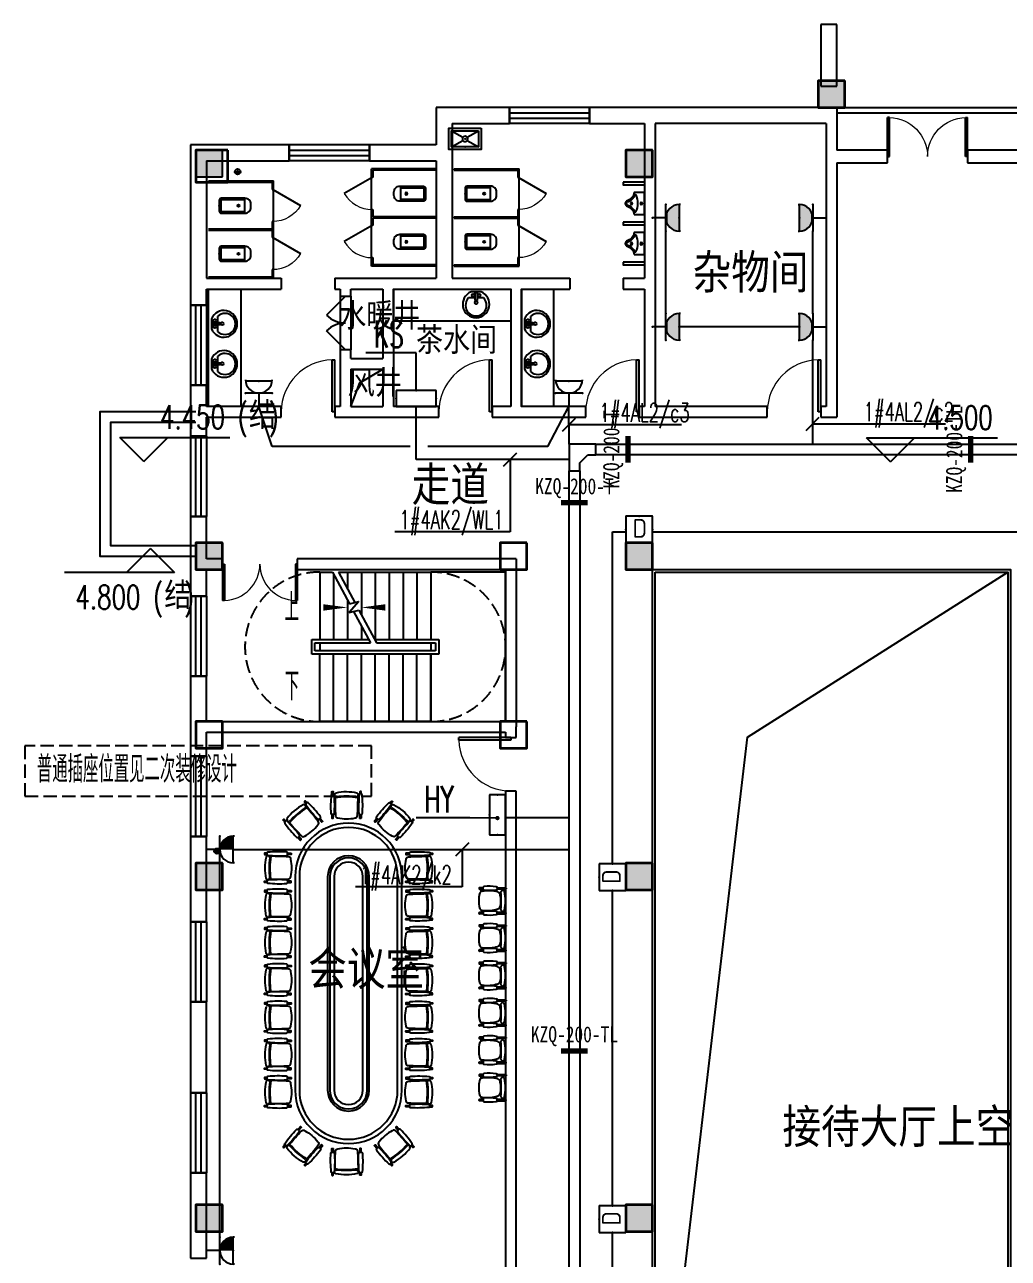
# Model space of a CAD drawing. Extents: x 0 to 302064749, y -59725395 to 1524223.
# Drawn here: x 2142904 to 2161321, y 1329180 to 1352280 of the extents above; entities that cross this region are included whole.
import ezdxf
from ezdxf.enums import TextEntityAlignment as Align

# ---------------------------------------------------------------- set-up
doc = ezdxf.new("R2010")
doc.units = 0
doc.header["$LTSCALE"] = 1000
doc.linetypes.add('DASH', pattern=[0.35, 0.25, -0.1])
for name, color, linetype in [('0-底图', 7, 'Continuous'), ('A-ANNO-IDEN', 3, 'Continuous'), ('A-ANNO-IDEN-LEVL', 3, 'Continuous'), ('A-ANNO-TXT', 7, 'Continuous'), ('A-DOOR-FM', 181, 'Continuous'), ('AXIS', 3, 'Continuous'), ('CABLETRAY', 4, 'Continuous'), ('COLU', 7, 'Continuous'), ('COLU_HATCH', 251, 'Continuous'), ('DIM-照明', 3, 'Continuous'), ('DIM-箱柜', 7, 'Continuous'), ('DIM_ELEV', 3, 'Continuous'), ('DOOR_FIRE', 4, 'Continuous'), ('DOTLN', 2, 'DASH'), ('EQUIP-插座', 3, 'Continuous'), ('EQUIP-消防', 3, 'Continuous'), ('EQUIP-照明', 3, 'Continuous'), ('EQUIP-箱柜', 3, 'Continuous'), ('PUB_TEXT', 7, 'Continuous'), ('STAIR', 2, 'Continuous'), ('TEL_TEXT', 7, 'Continuous'), ('TEXT', 7, 'Continuous'), ('WALL', 2, 'Continuous'), ('WINDOW', 4, 'Continuous'), ('WIRE-照明', 6, 'Continuous'), ('厨卫', 252, 'Continuous'), ('家具', 8, 'Continuous'), ('建筑-楼梯', 2, 'Continuous'), ('抗震支吊架', 2, 'Continuous'), ('排水', 153, 'Continuous'), ('构造做法', 140, 'Continuous'), ('看线', 30, 'Continuous')]:
    doc.layers.add(name, color=color, linetype=linetype)
doc.layers.add('砼柱', color=2, linetype='Continuous', lineweight=35)
doc.styles.add('_TCH_DIM', font='SIMPLEX', dxfattribs={"width": 0.8, "height": 5, "bigfont": 'HZTXT'})
doc.styles.add('_TEL_DIM', font='simplex.shx', dxfattribs={"width": 0.8, "height": 3.5, "bigfont": 'gbcbig.shx'})
doc.styles.add('A_DIM', font='simplex.shx', dxfattribs={"width": 0.7, "bigfont": 'gbcbig.shx'})
doc.styles.add('kzcad', font='', dxfattribs={"width": 0.8})
doc.styles.get("Standard").update_dxf_attribs({"font": 'geniso.shx', "bigfont": 'hztxt.shx'})
doc.styles.get('kzcad').set_extended_font_data('SimSun')

# ---------------------------------------------------------------- blocks, each defined once
blk = doc.blocks.new('$equip$00002755')
for p, q in [((0.5, 0.5), (-0.5, 0.5)), ((-0.5, 0.5), (-0.5, -0.5)), ((0.5, -0.5), (0.5, 0.5)), ((-0.5, -0.5), (0.5, -0.5))]:
    blk.add_line(p, q)
at = {"const_width": 0.04}
blk.add_lwpolyline([(-0.5, 0.5), (0.5, 0.5), (0.5, -0.5), (-0.5, -0.5), (-0.5, 0.5), (0.5, 0.5)], dxfattribs=at)
for p in [(0, 0.5), (-0.5, 0), (0.5, 0), (-0.027, -0.5)]:
    blk.add_point(p)
at = {"color": 7}
blk.add_attdef('$TEXT$', text='', height=0.4, dxfattribs=at).set_placement((0.026, -0.008), align=Align.MIDDLE_CENTER)
at = {"color": 7, "flags": 1}
for tag, height, p in [('A', 0.00002, (0, 0)), ('B', 0.4, (0.755, -0.254))]:
    blk.add_attdef(tag, text='', height=height, dxfattribs=at).set_placement(p, align=Align.MIDDLE_CENTER)
blk = doc.blocks.new('$equip$00001237')
for p, q in [((-0.5, 1.05), (-0.5, 1)), ((-0.5, 1), (0.5, 1)), ((0.5, 1.05), (0.5, 1)), ((0.5, 0.5), (-0.5, 0.5)), ((0, 0.5), (0, 0))]:
    blk.add_line(p, q)
blk.add_arc((0, 1), 0.5, 180, 0)
for p in [(0, 1), (-0.5, 0.5), (0.5, 0.5), (0, 0)]:
    blk.add_point(p)
for points in [[(0.433, 0.75), (-0.433, 0.75), (0.5, 1), (-0.5, 1)], [(0.25, 0.567), (-0.25, 0.567), (0.433, 0.75), (-0.433, 0.75)], [(0, 0.5), (0, 0.5), (0.25, 0.567), (-0.25, 0.567)]]:
    blk.add_solid(points)
at = {"flags": 9}
blk.add_attdef('A', (0, 0), '', height=0.00002, dxfattribs=at)
blk = doc.blocks.new('$equip$00001238')
for p, q in [((0.497, 0.95), (-0.497, 0.95)), ((0.5, 0.5), (-0.5, 0.5)), ((0, 0.5), (0, 0))]:
    blk.add_line(p, q)
blk.add_arc((0, 1), 0.5, 180, 0)
for p in [(0, 0.95), (-0.5, 0.5), (0.5, 0.5), (0, 0)]:
    blk.add_point(p)
at = {"flags": 9}
blk.add_attdef('A', (0, 0), '', height=0.00002, dxfattribs=at)
blk = doc.blocks.new('$equip$00001239')
for p, q in [((-0.5, 1.05), (-0.5, 1)), ((0.5, 1), (-0.5, 1)), ((0.5, 1.05), (0.5, 1)), ((0.5, 0.5), (-0.5, 0.5)), ((0, 0.5), (0, 0))]:
    blk.add_line(p, q)
blk.add_arc((0, 1), 0.5, 180, 0)
for points in [[(0, 0.75), (-0.433, 0.75), (0, 1), (-0.5, 1)], [(0, 0.567), (-0.25, 0.567), (0, 0.75), (-0.433, 0.75)], [(0, 0.5), (0, 0.5), (0, 0.567), (-0.25, 0.567)]]:
    blk.add_solid(points)
at = {"layer": 'EQUIP-照明'}
for p in [(0, 1), (-0.5, 0.5), (0.5, 0.5), (0, 0)]:
    blk.add_point(p, dxfattribs=at)
at = {"layer": 'EQUIP-照明', "flags": 9}
blk.add_attdef('A', (0, 0), '', height=0.00002, dxfattribs=at)
blk = doc.blocks.new('$equip$00002928')
for p, q in [((-0.75, 0.6), (-0.75, 0)), ((0.75, 0.6), (-0.75, 0.6)), ((0.75, 0), (0.75, 0.6)), ((-0.75, 0), (0.75, 0))]:
    blk.add_line(p, q)
at = {"const_width": 0.04}
blk.add_lwpolyline([(-0.75, 0.6), (-0.75, 0), (0.75, 0), (0.75, 0.6), (-0.75, 0.6), (-0.75, 0)], dxfattribs=at)
for p in [(0, 0.6), (-0.75, 0.3), (0.75, 0.3), (0, 0)]:
    blk.add_point(p)
at = {"color": 7, "style": '_TEL_DIM', "flags": 1}
for tag in ['A', 'REMARK']:
    blk.add_attdef(tag, text='', height=0.00002, dxfattribs=at).set_placement((0, 0), align=Align.MIDDLE_CENTER)
blk = doc.blocks.new('$lvtry$00000202')
at = {"color": 0}
for p, q in [((-110, -40, 0), (-110, -470, 0)), ((100, -30, 0), (-100, -30, 0)), ((110, -470, 0), (110, -40, 0)), ((140, -470, 0), (-140, -470, 0))]:
    blk.add_line(p, q, dxfattribs=at)
at = {"color": 0, "elevation": 0}
blk.add_lwpolyline([(140, -40, 0.414214), (100, 0), (-100, 0, 0.414214), (-140, -40), (-140, -480, 0.414214), (-30, -590), (30, -590, 0.414214), (140, -480)], format="xyb", close=True, dxfattribs=at)
at = {"color": 0}
blk.add_circle((0, -359, 0), 20, dxfattribs=at)
for centre, start, end in [((-100, -40, 0), 90, 180), ((100, -40, 0), 0, 90)]:
    blk.add_arc(centre, 10, start, end, dxfattribs=at)
for p in [(0, 0, 0), (0, -359, 0)]:
    blk.add_point(p, dxfattribs=at)
blk = doc.blocks.new('$TCHSYS$APDOOR2D')
blk.add_line((0.5, 0), (0, 0.866))
at = {"lineweight": 13}
blk.add_arc((0.5, 0), 1, 120, 180, dxfattribs=at)
blk = doc.blocks.new('$lvtry$00000222')
at = {"layer": '厨卫', "elevation": 0}
blk.add_lwpolyline([(-205, -191), (-205, 0), (205, 0), (205, -191, 0.268068), (51, -323, -0.317765), (0, -360, -0.317765), (-51, -323, 0.268068)], format="xyb", close=True, dxfattribs=at)
at = {"layer": '厨卫'}
for centre in [(0, -60, 0), (0, -242, 0)]:
    blk.add_circle(centre, 20, dxfattribs=at)
for centre, radius, start, end in [((-152, -175, 0), 10, 114.1084, 248.1394), ((5, -526, 0), 395, 66.6675, 114.1084), ((-243, -401, 0), 233, 19.2639, 68.1394), ((243, -401, 0), 233, 110.4941, 160.7361), ((158, -173, 0), 10, 290.4941, 66.6675), ((0, -316, 0), 24, 199.2639, 269.4998), ((0, -316, 0), 24, 270.5002, 340.7361)]:
    blk.add_arc(centre, radius, start, end, dxfattribs=at)
for p in [(0, -60, 0), (0, -242, 0)]:
    blk.add_point(p, dxfattribs=at)
blk = doc.blocks.new('$lvtry$00000191')
at = {"color": 0}
for p, q in [((-250, -100, 0), (-39, -219, 0)), ((39, -219, 0), (250, -100, 0)), ((-250, -400, 0), (-39, -281, 0)), ((39, -281, 0), (250, -400, 0))]:
    blk.add_line(p, q, dxfattribs=at)
at = {"color": 0, "elevation": 0}
for points in [[(300, -450), (300, -50), (-300, -50), (-300, -450)], [(250, -400), (250, -100), (-250, -100), (-250, -400)]]:
    blk.add_lwpolyline(points, close=True, dxfattribs=at)
at = {"color": 0}
blk.add_circle((0, -250, 0), 50, dxfattribs=at)
for p in [(0, -100, 0), (0, -250, 0)]:
    blk.add_point(p, dxfattribs=at)
blk = doc.blocks.new('办公椅6')
at = {"layer": '家具'}
for p, q in [((83, 245), (83, 273)), ((465, 265), (464, 249)), ((81, -250), (81, -279)), ((466, -275), (466, -258))]:
    blk.add_line(p, q, dxfattribs=at)
at = {"layer": '家具', "color": 8}
for points in [[(82, 273), (17, 274, 0.414214), (12, 269), (12, 255, 0.414214), (16, 250), (83, 250)], [(467, 271), (509, 271, -0.414214), (514, 266), (514, 252, -0.414214), (509, 248), (465, 248)], [(79, -274), (14, -274, -0.414214), (9, -269), (9, -255, -0.414214), (14, -250), (81, -251)], [(469, -276), (506, -276, 0.414214), (511, -272), (511, -258, 0.414214), (507, -253), (468, -253)]]:
    blk.add_lwpolyline(points, format="xyb", dxfattribs=at)
at = {"layer": '家具'}
for centre, radius, start, end in [((102, 273), 19, 87.8438, 179.7), ((102, 244), 19, 179.7, 271.4658), ((230, -1577), 1873, 83.3734, 93.9026), ((446, 265), 19, 359.7, 87.8438), ((445, 249), 19, 271.4658, 359.7), ((741, -4), 741, 167.0681, 192.3319), ((64, 162), 45, 89.7, 179.7), ((444, -11012), 11225, 90.2565, 91.9408), ((250, 2204), 1984, 265.7407, 275.6942), ((-845, 4), 1257, 349.8473, 9.5527), ((-1609, 10), 2033, 354.2379, 5.1674), ((435, 195), 19, 137.2336, 185.1674), ((450, 191), 33.5, 15.354, 150.4909), ((-389, 4), 894, 346.6997, 12.7003), ((62, -162), 45, 179.7, 269.7), ((559, 11006), 11225, 267.4592, 269.1435), ((229, -2265), 2038, 83.7863, 93.6061), ((433, -196), 19, 174.2379, 223.2208), ((448, -192), 33.7, 210.1055, 343.0268), ((100, -250), 19, 87.9342, 179.7), ((100, -279), 19, 179.7, 271.5562), ((249, 1621), 1925, 265.5539, 275.9414), ((447, -258), 19, 359.7, 87.9342), ((447, -274), 19, 271.5562, 359.7)]:
    blk.add_arc(centre, radius, start, end, dxfattribs=at)
blk = doc.blocks.new('会议桌')
at = {"layer": '家具'}
for p, q in [((2045, 972), (-1955, 972)), ((2045, 322), (-1955, 322)), ((-1955, -378), (2045, -378)), ((-1955, -1028), (2045, -1028))]:
    blk.add_line(p, q, dxfattribs=at)
at = {"layer": '家具', "color": 8}
for p, q in [((2045, 892), (-1955, 892)), ((2045, 362), (-1955, 362)), ((2045, 242), (-1955, 242)), ((-1955, -298), (2045, -298)), ((-1955, -418), (2045, -418)), ((-1955, -948), (2045, -948))]:
    blk.add_line(p, q, dxfattribs=at)
at = {"layer": '家具'}
for centre, radius, start, end in [((-1955, -28), 1000, 90, 270), ((2045, -28), 1000, 270, 90), ((-1955, -28), 350, 90, 270), ((2045, -28), 350, 270, 90)]:
    blk.add_arc(centre, radius, start, end, dxfattribs=at)
at = {"layer": '家具', "color": 8}
for centre, radius, start, end in [((-1955, -28), 920, 90, 270), ((2045, -28), 920, 270, 90), ((-1955, -28), 390, 90, 270), ((-1955, -28), 270, 90, 270), ((2045, -28), 390, 270, 90), ((2045, -28), 270, 270, 90)]:
    blk.add_arc(centre, radius, start, end, dxfattribs=at)
at = {"layer": '家具'}
for p, rotation in [((-1993, 1033), 90), ((-1293, 1033), 90), ((-593, 1033), 90), ((107, 1033), 90), ((807, 1033), 90), ((1507, 1033), 90), ((2207, 1033), 90), ((2894, 656), 40.89750937394187), ((-2805, -713), 220.8975093739419)]:
    blk.add_blockref('办公椅6', p, dxfattribs=dict(at, rotation=rotation))
at = {"layer": '家具', "xscale": -1}
for p, rotation in [((-2805, 656), 319.1024906260187), ((2894, -713), 139.1024906260582), ((-1993, -1090), 90), ((-1293, -1090), 90), ((-593, -1090), 90), ((107, -1090), 90), ((807, -1090), 90), ((1507, -1090), 90), ((2207, -1090), 90)]:
    blk.add_blockref('办公椅6', p, dxfattribs=dict(at, rotation=rotation))
blk.add_blockref('办公椅6', (-3036, 10), dxfattribs=at)
at = {"layer": '家具'}
blk.add_blockref('办公椅6', (3125, 10), dxfattribs=at)
blk = doc.blocks.new('办公椅2')
at = {"layer": '家具', "color": 8}
for p, q in [((10, 239), (10, 225)), ((81, 244), (15, 244)), ((352, 244), (508, 244)), ((513, 239), (513, 225)), ((15, 220), (82, 220)), ((49, 175), (49, 220)), ((49, 220), (65, 220)), ((65, 220), (65, 177)), ((508, 220), (350, 220)), ((10, -239), (10, -225)), ((15, -220), (82, -220)), ((49, -175), (49, -220)), ((49, -220), (65, -220)), ((65, -220), (65, -177)), ((508, -220), (350, -220)), ((513, -239), (513, -225)), ((81, -244), (15, -244)), ((352, -244), (508, -244))]:
    blk.add_line(p, q, dxfattribs=at)
at = {"layer": '家具'}
for p, q in [((82, 220), (82, 248)), ((349, 242), (349, 226)), ((82, -215), (82, -244)), ((349, -237), (349, -221))]:
    blk.add_line(p, q, dxfattribs=at)
at = {"layer": '家具', "color": 8}
for centre, start, end in [((15, 239), 90, 180), ((508, 239), 0, 90), ((15, 225), 180, 270), ((508, 225), 270, 0), ((15, -225), 90, 180), ((508, -225), 0, 90), ((15, -239), 180, 270), ((508, -239), 270, 0)]:
    blk.add_arc(centre, 4.75, start, end, dxfattribs=at)
at = {"layer": '家具'}
for centre, radius, start, end in [((101, 248), 19, 88.1438, 180), ((193, -568), 840, 80.5473, 96.2767), ((330, 242), 19, 0, 88.1438), ((495, 0), 495, 164.5288, 195.4712), ((63, 132), 45, 90, 180), ((185, -515), 702, 75.5446, 100.0038), ((101, 220), 19, 180, 271.7658), ((193, 1087), 890, 264.0894, 278.9516), ((330, 226), 19, 271.7658, 0), ((325, 93), 80.3, 4.194, 64.106), ((-20, -5), 438, 346.2625, 13.7375), ((434, 164), 19, 136.4792, 185.4621), ((-1029, -1), 1453, 353.532, 6.4617), ((449, 160), 33.7, 16.6732, 149.5945), ((-146, -1), 650, 344.7441, 15.2559), ((63, -132), 45, 180, 270), ((160, 498), 682, 261.8325, 287.0693), ((101, -215), 19, 88.2342, 180), ((193, -1082), 890, 81.0484, 95.9106), ((330, -221), 19, 0, 88.2342), ((322, -71), 91.4, 294.6215, 335.3785), ((434, -167), 19, 174.5326, 222.4664), ((449, -163), 33.5, 209.2091, 344.346), ((101, -244), 19, 180, 271.8562), ((193, 573), 840, 263.7233, 279.4527), ((330, -237), 19, 271.8562, 0)]:
    blk.add_arc(centre, radius, start, end, dxfattribs=at)
blk = doc.blocks.new('bp')
at = {"layer": '构造做法'}
for points in [[(684404, 661018), (686204, 661018), (686204, 658318), (684404, 658318)], [(684404, 660818), (686004, 660818), (686004, 658518), (684404, 658518)]]:
    blk.add_lwpolyline(points, dxfattribs=at)
blk = doc.blocks.new('ng')
at = {"layer": '排水'}
for p, q in [((345991, 781358), (346091, 781358)), ((346041, 781408), (346041, 781308))]:
    blk.add_line(p, q, dxfattribs=at)
blk.add_circle((346041, 781358), 50, dxfattribs=at)
blk = doc.blocks.new('222222')
at = {"layer": 'COLU_HATCH'}
h = blk.add_hatch(color=256, dxfattribs=at)
h.dxf.hatch_style = 1
h.paths.add_polyline_path([(1341742, 1088991), (1341742, 1089491), (1341242, 1089491), (1341242, 1088991)])
h = blk.add_hatch(color=256, dxfattribs=at)
h.dxf.hatch_style = 1
h.paths.add_polyline_path([(1330092, 1087691), (1330092, 1088191), (1329592, 1088191), (1329592, 1087691)])
h = blk.add_hatch(color=256, dxfattribs=at)
h.dxf.hatch_style = 1
h.paths.add_polyline_path([(1338142, 1087691), (1338142, 1088191), (1337642, 1088191), (1337642, 1087691)])
h = blk.add_hatch(color=256, dxfattribs=at)
h.dxf.hatch_style = 1
h.paths.add_polyline_path([(1330092, 1080341), (1330092, 1080841), (1329592, 1080841), (1329592, 1080341)])
h = blk.add_hatch(color=256, dxfattribs=at)
h.dxf.hatch_style = 1
h.paths.add_polyline_path([(1338142, 1080341), (1338142, 1080841), (1337642, 1080841), (1337642, 1080341)])
h = blk.add_hatch(color=256, dxfattribs=at)
h.dxf.hatch_style = 1
h.paths.add_polyline_path([(1330092, 1074341), (1330092, 1074841), (1329592, 1074841), (1329592, 1074341)])
h = blk.add_hatch(color=256, dxfattribs=at)
h.dxf.hatch_style = 1
h.paths.add_polyline_path([(1338142, 1074341), (1338142, 1074841), (1337642, 1074841), (1337642, 1074341)])
h = blk.add_hatch(color=256, dxfattribs=at)
h.dxf.hatch_style = 1
h.paths.add_polyline_path([(1330092, 1067941), (1330092, 1068441), (1329592, 1068441), (1329592, 1067941)])
h = blk.add_hatch(color=256, dxfattribs=at)
h.dxf.hatch_style = 1
h.paths.add_polyline_path([(1338142, 1067941), (1338142, 1068441), (1337642, 1068441), (1337642, 1067941)])
at = {"layer": 'COLU'}
for points in [[(1341742, 1088991), (1341742, 1089491), (1341242, 1089491), (1341242, 1088991)], [(1330092, 1087691), (1330092, 1088191), (1329592, 1088191), (1329592, 1087691)], [(1338142, 1087691), (1338142, 1088191), (1337642, 1088191), (1337642, 1087691)], [(1330092, 1080341), (1330092, 1080841), (1329592, 1080841), (1329592, 1080341)], [(1338142, 1080341), (1338142, 1080841), (1337642, 1080841), (1337642, 1080341)], [(1330092, 1074341), (1330092, 1074841), (1329592, 1074841), (1329592, 1074341)], [(1338142, 1074341), (1338142, 1074841), (1337642, 1074841), (1337642, 1074341)], [(1330092, 1067941), (1330092, 1068441), (1329592, 1068441), (1329592, 1067941)], [(1338142, 1067941), (1338142, 1068441), (1337642, 1068441), (1337642, 1067941)]]:
    blk.add_lwpolyline(points, close=True, dxfattribs=at)
blk = doc.blocks.new('sad')
at = {"layer": '砼柱', "lineweight": 35}
for points in [[(2919858, 566256), (2919358, 566256), (2919358, 565756), (2919858, 565756)], [(2908308, 564956), (2907708, 564956), (2907708, 564356), (2908308, 564356)], [(2916258, 564956), (2915758, 564956), (2915758, 564456), (2916258, 564456)], [(2908208, 557606), (2907708, 557606), (2907708, 557106), (2908208, 557106)], [(2913908, 557606), (2913408, 557606), (2913408, 557106), (2913908, 557106)], [(2916258, 557606), (2915758, 557606), (2915758, 557106), (2916258, 557106)], [(2908208, 554256), (2907708, 554256), (2907708, 553756), (2908208, 553756)], [(2913908, 554256), (2913408, 554256), (2913408, 553756), (2913908, 553756)], [(2908208, 551606), (2907708, 551606), (2907708, 551106), (2908208, 551106)], [(2916258, 551606), (2915758, 551606), (2915758, 551106), (2916258, 551106)], [(2908208, 545206), (2907708, 545206), (2907708, 544706), (2908208, 544706)], [(2916258, 545206), (2915758, 545206), (2915758, 544706), (2916258, 544706)]]:
    blk.add_lwpolyline(points, close=True, dxfattribs=at)
blk = doc.blocks.new('A$C70683537')
at = {"layer": 'TEXT'}
blk.add_blockref('sad', (-2821208, -503056), dxfattribs=at)
blk = doc.blocks.new('$WINLIB2D$00000001')
at = {"color": 0}
for points in [[(-0.5, 0.5), (-0.5, -0.5)], [(-0.5, 0.5), (0.5, 0.5)], [(0.5, -0.5), (0.5, 0.5)], [(0.5, 0.167), (-0.5, 0.167)], [(0.5, -0.167), (-0.5, -0.167)], [(-0.5, -0.5), (0.5, -0.5)]]:
    blk.add_lwpolyline(points, dxfattribs=at)
blk = doc.blocks.new('$DorLib2D$00000002')
for p, q in [((-0.5, 0), (-0.5, 0.4875)), ((-0.475, 0.4875), (-0.5, 0.4875)), ((-0.475, 0), (-0.475, 0.4875)), ((0.475, 0), (0.475, 0.4875)), ((0.475, 0.4875), (0.5, 0.4875)), ((0.5, 0), (0.5, 0.4875)), ((-0.5, 0), (-0.475, 0)), ((0.5, 0), (0.475, 0))]:
    blk.add_line(p, q)
at = {"lineweight": 13}
for centre, start, end in [((-0.4875, 0), 0, 88.53072), ((0.4875, 0), 91.46928, 180)]:
    blk.add_arc(centre, 0.4875, start, end, dxfattribs=at)
blk = doc.blocks.new('$DorLib2D$00000001')
for p, q in [((0.45, 0.975), (0.5, 0.975)), ((0.45, 0), (0.45, 0.975)), ((0.5, 0), (0.5, 0.975)), ((0.5, 0), (0.45, 0))]:
    blk.add_line(p, q)
at = {"lineweight": 13}
blk.add_arc((0.475, 0), 0.975, 91.4693, 180, dxfattribs=at)
blk = doc.blocks.new('$plan$00001628')
for p, q in [((-20, 0), (20, 0)), ((20, 0), (20, -150)), ((-23, -104), (-144, -104)), ((-20, -150), (-20, 0)), ((20, -150), (-20, -150)), ((136, -104), (24, -104))]:
    blk.add_line(p, q)
blk.add_lwpolyline([(-97, 9, 5.110404), (92, 9)], format="xyb", close=True)
for centre, radius in [((-57, -52), 26.7), ((0, -190), 27.8), ((57, -52), 26.7)]:
    blk.add_circle(centre, radius)
blk.add_arc((-4, -243), 197, 135.2527, 44.7473)
blk = doc.blocks.new('$DorLib2D$00000116')
at = {"color": 0}
for p, q in [((-0.5, 0), (-0.146, 0.354)), ((0.5, 0), (0.146, 0.354))]:
    blk.add_line(p, q, dxfattribs=at)
for centre, start, end in [((-0.5, 0), 0, 45), ((0.5, 0), 135, 180)]:
    blk.add_arc(centre, 0.5, start, end, dxfattribs=at)
blk = doc.blocks.new('jgfjh')
at = {"layer": 'A-ANNO-IDEN'}
for points in [[(1150901.3, -137555.9, 0, 0, 0), (1151551.3, -137555.9, 0, 120, 0), (1151101.3, -137555.9, 0, 0, 0)], [(1150901.3, -139030.9, 0, 0, 0), (1153811.3, -139030.9, 0, 0, 0), (1153811.3, -137555.9, 0, 0, 0), (1151811.3, -137555.9, 0, 120, 0), (1152261.3, -137555.9, 0, 0, 0)]]:
    blk.add_lwpolyline(points, format="xyseb", dxfattribs=at)
at = {"layer": 'A-ANNO-IDEN-LEVL'}
for p, q in [((1147736.8, -134822.1), (1147286.8, -134372.1)), ((1147286.8, -134372.1), (1149346.8, -134372.1)), ((1147736.8, -134822.1), (1148186.8, -134372.1)), ((1147860.9, -136454.4), (1147410.9, -136904.4)), ((1147860.9, -136454.4), (1148310.9, -136904.4)), ((1148310.9, -136904.4), (1146250.9, -136904.4))]:
    blk.add_line(p, q, dxfattribs=at)
at = {"layer": 'AXIS'}
for points in [[(1151611.3, -133793.4), (1151782, -133348), (1152211.3, -133093.4)], [(1157311.3, -154693.4), (1159042.1, -139985.1), (1163911.3, -136893.4)]]:
    blk.add_lwpolyline(points, dxfattribs=at)
at = {"layer": 'DIM_ELEV'}
for p, q in [((1161719.9, -134832.2), (1161269.9, -134382.2)), ((1161269.9, -134382.2), (1163720.9, -134382.2)), ((1161719.9, -134832.2), (1162169.9, -134382.2))]:
    blk.add_line(p, q, dxfattribs=at)
at = {"layer": 'DOOR_FIRE'}
for p, q in [((1151411.3, -131729.4), (1151411.3, -132729.4)), ((1151611.3, -131729.4), (1151611.3, -132729.4))]:
    blk.add_line(p, q, dxfattribs=at)
at = {"layer": 'STAIR'}
for p, q in [((1151031.3, -136893.4), (1151267.5, -136893.4)), ((1151031.3, -136893.4), (1151031.3, -138158.4)), ((1151267.5, -136893.4), (1151588.3, -137488.7)), ((1151291.3, -136937.6), (1151291.3, -138158.4)), ((1151381.1, -136893.4), (1153111.3, -136893.4)), ((1151381.1, -136893.4), (1151689, -137464.9)), ((1151551.3, -136893.4), (1151551.3, -137209.2)), ((1151811.3, -136893.4), (1151811.3, -137691.7)), ((1152071.3, -136893.4), (1152071.3, -138158.4)), ((1152331.3, -136893.4), (1152331.3, -138158.4)), ((1152591.3, -136893.4), (1152591.3, -138158.4)), ((1152851.3, -136893.4), (1152851.3, -138158.4)), ((1153111.3, -136893.4), (1153111.3, -138158.4)), ((1154511.3, -136893.4), (1153111.3, -136893.4)), ((1153111.3, -136893.4), (1153111.3, -138158.4)), ((1154511.3, -139693.4), (1154511.3, -136893.4)), ((1151551.3, -137420.1), (1151551.3, -138158.4)), ((1151761.9, -137447.6), (1151583.1, -137648.5)), ((1151583.1, -137648.5), (1151764.8, -137605.5)), ((1151588.3, -137488.7), (1151761.9, -137447.6)), ((1151664.1, -137629.3), (1151981.5, -138218.4)), ((1151764.8, -137605.5), (1152095.1, -138218.4)), ((1151811.3, -137902.6), (1151811.3, -138158.4)), ((1150881.3, -138428.4), (1150881.3, -138158.4)), ((1150881.3, -138158.4), (1151949.2, -138158.4)), ((1150941.3, -138368.4), (1150941.3, -138218.4)), ((1150941.3, -138218.4), (1151981.5, -138218.4)), ((1153201.3, -138368.4), (1150941.3, -138368.4)), ((1151031.3, -138218.4), (1151981.5, -138218.4)), ((1151031.3, -138218.4), (1151031.3, -138368.4)), ((1153111.3, -138368.4), (1151031.3, -138368.4)), ((1152062.7, -138158.4), (1153261.3, -138158.4)), ((1152095.1, -138218.4), (1153111.3, -138218.4)), ((1152095.1, -138218.4), (1153201.3, -138218.4)), ((1153111.3, -138218.4), (1153111.3, -138368.4)), ((1153201.3, -138218.4), (1153201.3, -138368.4)), ((1153261.3, -138158.4), (1153261.3, -138428.4)), ((1153261.3, -138428.4), (1150881.3, -138428.4)), ((1151031.3, -139693.4), (1151031.3, -138428.4)), ((1151291.3, -139693.4), (1151291.3, -138428.4)), ((1151551.3, -139693.4), (1151551.3, -138428.4)), ((1151811.3, -139693.4), (1151811.3, -138428.4)), ((1152071.3, -139693.4), (1152071.3, -138428.4)), ((1152331.3, -139693.4), (1152331.3, -138428.4)), ((1152591.3, -139693.4), (1152591.3, -138428.4)), ((1152851.3, -139693.4), (1152851.3, -138428.4)), ((1153111.3, -139693.4), (1153111.3, -138428.4)), ((1153111.3, -138428.4), (1153111.3, -139693.4)), ((1153111.3, -139693.4), (1151031.3, -139693.4)), ((1153111.3, -139693.4), (1154511.3, -139693.4))]:
    blk.add_line(p, q, dxfattribs=at)
at = {"layer": 'WALL'}
for p, q in [((1160711.3, -126643.4), (1160411.3, -126643.4)), ((1160411.3, -126643.4), (1160411.3, -127793.4)), ((1160711.3, -127793.4), (1160711.3, -126643.4)), ((1160411.3, -127793.4), (1160711.3, -127793.4)), ((1153211.3, -128193.4), (1153211.3, -128893.4)), ((1154581.3, -128193.4), (1153211.3, -128193.4)), ((1154581.3, -128493.4), (1154581.3, -128193.4)), ((1157211.3, -128193.4), (1156081.3, -128193.4)), ((1156081.3, -128193.4), (1156081.3, -128493.4)), ((1160711.3, -128193.4), (1157211.3, -128193.4)), ((1160711.3, -128193.4), (1160711.3, -128993.4)), ((1153511.3, -128493.4), (1153511.3, -129093.4)), ((1153511.3, -128493.4), (1154581.3, -128493.4)), ((1156081.3, -128493.4), (1157111.3, -128493.4)), ((1157111.3, -128493.4), (1157111.3, -131393.4)), ((1160511.3, -128493.4), (1157311.3, -128493.4)), ((1157311.3, -128493.4), (1157311.3, -131493.4)), ((1160511.3, -128493.4), (1160511.3, -129093.4)), ((1148611.3, -128893.4), (1148611.3, -131493.4)), ((1150461.3, -128893.4), (1148611.3, -128893.4)), ((1150461.3, -129193.4), (1150461.3, -128893.4)), ((1153211.3, -128893.4), (1151961.3, -128893.4)), ((1151961.3, -128893.4), (1151961.3, -129193.4)), ((1153511.3, -129093.4), (1153511.3, -131393.4)), ((1160511.3, -129093.4), (1160511.3, -133793.4)), ((1161661, -128993.4), (1160711.3, -128993.4)), ((1161661, -129233.4), (1161661, -128993.4)), ((1164111.3, -128993.4), (1163161, -128993.4)), ((1163161, -128993.4), (1163161, -129233.4)), ((1148911.3, -129193.4), (1148911.3, -131393.4)), ((1148911.3, -129193.4), (1150461.3, -129193.4)), ((1151961.3, -129193.4), (1153211.3, -129193.4)), ((1153211.3, -129193.4), (1153211.3, -131393.4)), ((1160711.3, -129233.4), (1161661, -129233.4)), ((1160711.3, -129233.4), (1160711.3, -133993.4)), ((1163161, -129233.4), (1164111.3, -129233.4)), ((1148911.3, -131393.4), (1150311.3, -131393.4)), ((1150311.3, -131393.4), (1150311.3, -131593.4)), ((1151311.3, -131393.4), (1151511.3, -131393.4)), ((1151311.3, -131393.4), (1151311.3, -131593.4)), ((1151511.3, -131393.4), (1152311.3, -131393.4)), ((1152311.3, -131393.4), (1153211.3, -131393.4)), ((1153511.3, -131393.4), (1154711.3, -131393.4)), ((1154711.3, -131393.4), (1155711.3, -131393.4)), ((1155711.3, -131393.4), (1155711.3, -131593.4)), ((1156711.3, -131393.4), (1157111.3, -131393.4)), ((1156711.3, -131393.4), (1156711.3, -131593.4)), ((1148611.3, -131493.4), (1148611.3, -131893.4)), ((1148911.3, -131593.4), (1150311.3, -131593.4)), ((1148911.3, -131893.4), (1148911.3, -131593.4)), ((1151311.3, -131593.4), (1151411.3, -131593.4)), ((1151411.3, -131593.4), (1151411.3, -131729.4)), ((1151611.3, -131729.4), (1151611.3, -131593.4)), ((1151611.3, -131593.4), (1152211.3, -131593.4)), ((1152211.3, -131593.4), (1152211.3, -132893.4)), ((1152411.3, -131593.4), (1152411.3, -132993.4)), ((1152411.3, -131593.4), (1153411.3, -131593.4)), ((1153411.3, -131593.4), (1154611.3, -131593.4)), ((1154611.3, -131593.4), (1154611.3, -133793.4)), ((1154811.3, -131593.4), (1154811.3, -133793.4)), ((1154811.3, -131593.4), (1155711.3, -131593.4)), ((1156711.3, -131593.4), (1157111.3, -131593.4)), ((1157111.3, -131593.4), (1157111.3, -133793.4)), ((1157311.3, -131493.4), (1157311.3, -133793.4)), ((1148611.3, -131893.4), (1148911.3, -131893.4)), ((1151411.3, -131729.4), (1151611.3, -131729.4)), ((1151611.3, -132729.4), (1151411.3, -132729.4)), ((1151411.3, -132729.4), (1151411.3, -132993.4)), ((1151611.3, -132893.4), (1151611.3, -132729.4)), ((1151411.3, -132993.4), (1151411.3, -133793.4)), ((1151611.3, -132893.4), (1152211.3, -132893.4)), ((1152411.3, -132993.4), (1152411.3, -133793.4)), ((1151611.3, -133093.4), (1152211.3, -133093.4)), ((1151611.3, -133093.4), (1151611.3, -133793.4)), ((1152211.3, -133093.4), (1152211.3, -133793.4)), ((1148911.3, -133393.4), (1148611.3, -133393.4)), ((1148611.3, -133393.4), (1148611.3, -133893.4)), ((1148911.3, -133793.4), (1148911.3, -133393.4)), ((1148611.3, -133893.4), (1148611.3, -134351.9)), ((1150311.3, -133793.4), (1148911.3, -133793.4)), ((1150311.3, -133993.4), (1150311.3, -133793.4)), ((1151411.3, -133793.4), (1151311.3, -133793.4)), ((1151311.3, -133793.4), (1151311.3, -133993.4)), ((1151611.3, -133793.4), (1152211.3, -133793.4)), ((1153261.3, -133793.4), (1152411.3, -133793.4)), ((1153261.3, -133993.4), (1153261.3, -133793.4)), ((1154611.3, -133793.4), (1154261.3, -133793.4)), ((1154261.3, -133793.4), (1154261.3, -133993.4)), ((1156011.3, -133793.4), (1154811.3, -133793.4)), ((1156011.3, -133993.4), (1156011.3, -133793.4)), ((1157111.3, -133793.4), (1157011.3, -133793.4)), ((1157011.3, -133793.4), (1157011.3, -133993.4)), ((1159411.3, -133793.4), (1157311.3, -133793.4)), ((1159411.3, -133993.4), (1159411.3, -133793.4)), ((1160511.3, -133793.4), (1160411.3, -133793.4)), ((1160411.3, -133793.4), (1160411.3, -133993.4)), ((1148911.3, -134351.9), (1148911.3, -133993.4)), ((1148911.3, -133993.4), (1150311.3, -133993.4)), ((1151311.3, -133993.4), (1151511.3, -133993.4)), ((1151511.3, -133993.4), (1152311.3, -133993.4)), ((1152311.3, -133993.4), (1153261.3, -133993.4)), ((1154261.3, -133993.4), (1154711.3, -133993.4)), ((1154711.3, -133993.4), (1156011.3, -133993.4)), ((1157011.3, -133993.4), (1157211.3, -133993.4)), ((1157211.3, -133993.4), (1159411.3, -133993.4)), ((1160411.3, -133993.4), (1160711.3, -133993.4)), ((1148611.3, -134351.9), (1148911.3, -134351.9)), ((1148911.3, -135851.9), (1148611.3, -135851.9)), ((1148611.3, -135851.9), (1148611.3, -136743.4)), ((1148911.3, -136643.4), (1148911.3, -135851.9)), ((1148611.3, -136743.4), (1148611.3, -137343.4)), ((1149211.3, -136643.4), (1148911.3, -136643.4)), ((1149211.3, -136843.4), (1149211.3, -136643.4)), ((1154711.3, -136643.4), (1150611.3, -136643.4)), ((1150611.3, -136643.4), (1150611.3, -136843.4)), ((1154711.3, -136643.4), (1154711.3, -139793.4)), ((1148911.3, -136843.4), (1149211.3, -136843.4)), ((1148911.3, -137343.4), (1148911.3, -136843.4)), ((1150611.3, -136843.4), (1154511.3, -136843.4)), ((1154511.3, -136843.4), (1154511.3, -139693.4)), ((1148611.3, -137343.4), (1148911.3, -137343.4)), ((1148911.3, -138843.4), (1148611.3, -138843.4)), ((1148611.3, -138843.4), (1148611.3, -139793.4)), ((1148911.3, -139693.4), (1148911.3, -138843.4)), ((1148911.3, -139693.4), (1154511.3, -139693.4)), ((1148611.3, -139793.4), (1148611.3, -140343.4)), ((1148911.3, -139893.4), (1154511.3, -139893.4)), ((1148911.3, -140343.4), (1148911.3, -139893.4)), ((1154511.3, -139893.4), (1154511.3, -139993.4)), ((1154711.3, -139993.4), (1154711.3, -139793.4)), ((1154511.3, -139993.4), (1154711.3, -139993.4)), ((1148611.3, -140343.4), (1148911.3, -140343.4)), ((1154511.3, -140993.4), (1154511.3, -150293.4)), ((1154711.3, -140993.4), (1154511.3, -140993.4)), ((1154711.3, -150293.4), (1154711.3, -140993.4)), ((1148611.3, -141843.4), (1148611.3, -143443.4)), ((1148911.3, -141843.4), (1148611.3, -141843.4)), ((1148911.3, -143443.4), (1148911.3, -141843.4)), ((1148611.3, -143443.4), (1148911.3, -143443.4)), ((1148611.3, -144943.4), (1148611.3, -146643.4)), ((1148911.3, -144943.4), (1148611.3, -144943.4)), ((1148911.3, -146643.4), (1148911.3, -144943.4)), ((1148611.3, -146643.4), (1148911.3, -146643.4)), ((1148611.3, -148143.4), (1148611.3, -149743.4)), ((1148911.3, -148143.4), (1148611.3, -148143.4)), ((1148911.3, -149743.4), (1148911.3, -148143.4)), ((1148611.3, -149743.4), (1148911.3, -149743.4))]:
    blk.add_line(p, q, dxfattribs=at)
at = {"layer": '厨卫'}
for p, q in [((1151998.8, -129506.1), (1151998.8, -129343.6)), ((1153211.3, -129343.6), (1151998.8, -129343.6)), ((1153551.3, -129343.6), (1154763.8, -129343.6)), ((1153551.3, -129343.6), (1153551.3, -129368.6)), ((1154763.8, -129506.1), (1154763.8, -129343.6)), ((1148951.3, -129568.4), (1150163.8, -129568.4)), ((1150163.8, -129730.9), (1150163.8, -129568.4)), ((1151998.8, -131168.6), (1151998.8, -129506.1)), ((1152023.8, -129506.1), (1151998.8, -129506.1)), ((1152023.8, -129368.6), (1152023.8, -129506.1)), ((1153211.3, -129368.6), (1152023.8, -129368.6)), ((1153551.3, -129368.6), (1154738.8, -129368.6)), ((1154738.8, -129368.6), (1154738.8, -129506.1)), ((1154738.8, -129506.1), (1154763.8, -129506.1)), ((1154763.8, -131006.1), (1154763.8, -129506.1)), ((1148951.3, -129593.4), (1150138.8, -129593.4)), ((1150138.8, -129593.4), (1150138.8, -129730.9)), ((1150138.8, -129730.9), (1150163.8, -129730.9)), ((1150163.8, -131230.9), (1150163.8, -129730.9)), ((1157111.3, -129593.4), (1156711.3, -129593.4)), ((1151998.8, -130256), (1151998.8, -130106.1)), ((1151998.8, -130106.1), (1152023.8, -130106.1)), ((1151998.8, -130406.1), (1151998.8, -130256.1)), ((1152023.8, -130106.1), (1152023.8, -130243.6)), ((1153211.3, -130243.6), (1152023.8, -130243.6)), ((1153211.3, -130268.6), (1152023.8, -130268.6)), ((1152023.8, -130268.6), (1152023.8, -130406.1)), ((1153551.3, -130243.6), (1154738.8, -130243.6)), ((1153551.3, -130243.6), (1153551.3, -130268.6)), ((1153551.3, -130268.6), (1154738.8, -130268.6)), ((1154763.8, -130106.1), (1154738.8, -130106.1)), ((1154738.8, -130106.1), (1154738.8, -130243.6)), ((1154738.8, -130268.6), (1154738.8, -130406.1)), ((1154763.8, -130256), (1154763.8, -130106.1)), ((1154763.8, -130406.1), (1154763.8, -130256.1)), ((1148951.3, -130468.4), (1150138.8, -130468.4)), ((1148951.3, -130493.4), (1150138.8, -130493.4)), ((1150163.8, -130330.9), (1150138.8, -130330.9)), ((1150138.8, -130330.9), (1150138.8, -130468.4)), ((1150138.8, -130493.4), (1150138.8, -130630.9)), ((1150163.8, -130480.8), (1150163.8, -130330.9)), ((1150163.8, -130630.9), (1150163.8, -130480.9)), ((1152023.8, -130406.1), (1151998.8, -130406.1)), ((1154738.8, -130406.1), (1154763.8, -130406.1)), ((1157111.3, -130343.4), (1156711.3, -130343.4)), ((1150138.8, -130630.9), (1150163.8, -130630.9)), ((1151998.8, -131168.6), (1151998.8, -131006.1)), ((1151998.8, -131006.1), (1152023.8, -131006.1)), ((1153211.3, -131143.6), (1151998.8, -131143.6)), ((1153211.3, -131168.6), (1151998.8, -131168.6)), ((1152023.8, -131006.1), (1152023.8, -131143.6)), ((1153211.3, -131143.6), (1152023.8, -131143.6)), ((1153211.3, -131168.6), (1152023.8, -131168.6)), ((1153551.3, -131143.6), (1154738.8, -131143.6)), ((1153551.3, -131143.6), (1153551.3, -131168.6)), ((1153551.3, -131143.6), (1154763.8, -131143.6)), ((1153551.3, -131143.6), (1153551.3, -131168.6)), ((1153551.3, -131168.6), (1154763.8, -131168.6)), ((1153551.3, -131168.6), (1154738.8, -131168.6)), ((1154763.8, -131006.1), (1154738.8, -131006.1)), ((1154738.8, -131006.1), (1154738.8, -131143.6)), ((1154763.8, -131168.6), (1154763.8, -131006.1)), ((1157111.3, -131093.4), (1156711.3, -131093.4)), ((1148951.3, -131368.4), (1150138.8, -131368.4)), ((1148951.3, -131368.4), (1150163.8, -131368.4)), ((1148951.3, -131393.4), (1150163.8, -131393.4)), ((1148951.3, -131393.4), (1150138.8, -131393.4)), ((1150163.8, -131230.9), (1150138.8, -131230.9)), ((1150138.8, -131230.9), (1150138.8, -131368.4)), ((1150163.8, -131393.4), (1150163.8, -131230.9))]:
    blk.add_line(p, q, dxfattribs=at)
for points in [[(1156711.3, -129593.4), (1156711.3, -129643.4), (1157111.3, -129643.4)], [(1156711.3, -130343.4), (1156711.3, -130393.4), (1157111.3, -130393.4)], [(1156711.3, -131093.4), (1156711.3, -131143.4), (1157111.3, -131143.4)]]:
    blk.add_lwpolyline(points, dxfattribs=at)
for points in [[(1149551.1, -133793.4), (1148951.3, -133793.4), (1148951.3, -131593.4), (1149551.1, -131593.4)], [(1152411.3, -132193.2), (1152411.3, -131593.4), (1154611.3, -131593.4), (1154611.3, -132193.2)], [(1155411.1, -133793.4), (1154811.3, -133793.4), (1154811.3, -131593.4), (1155411.1, -131593.4)]]:
    blk.add_lwpolyline(points, close=True, dxfattribs=at)
at = {"layer": '建筑-楼梯', "color": 9, "linetype": 'DASH'}
for centre, start, end in [((1151031.3, -138293.4), 90, 270), ((1153111.3, -138293.4), 270, 90)]:
    blk.add_arc(centre, 1400, start, end, dxfattribs=at)
at = {"layer": '看线'}
for p, q in [((1160711.3, -128193.4), (1164211.3, -128193.4)), ((1160711.3, -128293.4), (1164211.3, -128293.4))]:
    blk.add_line(p, q, dxfattribs=at)
at = {"layer": '看线', "linetype": 'Continuous'}
for points in [[(1157261.3, -136843.4), (1163961.3, -136843.4), (1163961.3, -154743.4), (1157261.3, -154743.4)], [(1157311.3, -136893.4), (1163911.3, -136893.4), (1163911.3, -154693.4), (1157311.3, -154693.4)]]:
    blk.add_lwpolyline(points, close=True, dxfattribs=at)
for name, p in [('222222', (-180880.7, -1217184.4)), ('A$C70683537', (1062211.3, -190893.4))]:
    blk.add_blockref(name, p)
at = {"layer": 'A-DOOR-FM', "xscale": -1400, "yscale": -1400, "zscale": 200}
blk.add_blockref('$DorLib2D$00000002', (1149911.3, -136743.4), dxfattribs=at)
at = {"layer": 'DOOR_FIRE'}
for name, p, xscale, yscale, zscale, rotation in [('$DorLib2D$00000002', (1162411, -129113.4), 1500, -1500, 240, 180.0000000000074), ('$DorLib2D$00000116', (1151511.3, -132229.4), -1000, -1000, 200, 269.9999999778953)]:
    blk.add_blockref(name, p, dxfattribs=dict(at, xscale=xscale, yscale=yscale, zscale=zscale, rotation=rotation))
at = {"layer": 'WINDOW'}
for name, p, xscale, yscale, zscale, rotation in [('$WINLIB2D$00000001', (1155331.3, -128343.4), 1500, 300, 300, 179.9999999999965), ('$WINLIB2D$00000001', (1151211.3, -129043.4), 1500, 300, 300, 180), ('$WINLIB2D$00000001', (1148761.3, -132643.4), 1500, 300, 300, 270), ('$DorLib2D$00000001', (1150811.3, -133893.4), 1000, 1000, 200, 359.9999999783345), ('$DorLib2D$00000001', (1153761.3, -133893.4), 1000, 1000, 200, 359.9999999783332), ('$DorLib2D$00000001', (1156511.3, -133893.4), 1000, 1000, 200, 359.9999999782661), ('$DorLib2D$00000001', (1159911.3, -133893.4), 1000, 1000, 200, 359.9999999782653), ('$WINLIB2D$00000001', (1148761.3, -135101.9), 1500, 300, 300, 270), ('$WINLIB2D$00000001', (1148761.3, -138093.4), 1500, 300, 300, 270), ('$DorLib2D$00000001', (1154611.3, -140493.4), -1000, -1000, 200, 270), ('$WINLIB2D$00000001', (1148761.3, -141093.4), 1500, 300, 300, 270), ('$WINLIB2D$00000001', (1148761.3, -144193.4), 1500, 300, 300, 270), ('$WINLIB2D$00000001', (1148761.3, -147393.4), 1500, 300, 300, 270)]:
    blk.add_blockref(name, p, dxfattribs=dict(at, xscale=xscale, yscale=yscale, zscale=zscale, rotation=rotation))
at = {"layer": '厨卫', "yscale": -1}
blk.add_blockref('$lvtry$00000191', (1153751.3, -129033.4), dxfattribs=at)
at = {"layer": '厨卫', "yscale": -600, "zscale": 25}
for p, xscale, rotation in [((1152011.3, -129806.1), -600, 270.0000003994681), ((1154751.3, -129806.1), 600, 89.99999960053186), ((1150151.3, -130030.9), 600, 89.99999960053186), ((1152011.3, -130706.1), -600, 270.0000005866021), ((1154751.3, -130706.1), 600, 89.99999941339789), ((1150151.3, -130930.9), 600, 89.99999941339789)]:
    blk.add_blockref('$TCHSYS$APDOOR2D', p, dxfattribs=dict(at, xscale=xscale, rotation=rotation))
at = {"layer": '厨卫', "xscale": -1, "rotation": 270.0000005866131}
for p in [(1153011.3, -129808.6), (1153011.3, -130708.6)]:
    blk.add_blockref('$lvtry$00000202', p, dxfattribs=at)
at = {"layer": '厨卫'}
for name, p, rotation in [('$lvtry$00000202', (1153751.3, -129808.6), 89.9999994133869), ('$lvtry$00000202', (1149151.3, -130033.4), 89.9999994133869), ('$lvtry$00000202', (1153751.3, -130708.6), 89.9999994133869), ('$lvtry$00000202', (1149151.3, -130933.4), 89.9999994133869), ('$plan$00001628', (1149014.6, -132243.4), 89.9999999999998), ('$plan$00001628', (1154874.6, -132243.4), 89.9999999999998), ('$plan$00001628', (1149014.6, -132993.4), 89.9999999999998), ('$plan$00001628', (1154874.6, -132993.4), 89.9999999999998)]:
    blk.add_blockref(name, p, dxfattribs=dict(at, rotation=rotation))
at = {"layer": '厨卫', "yscale": -1, "rotation": 89.9999994134596}
for p in [(1157111.3, -129993.2, 0), (1157111.3, -130743.2, 0)]:
    blk.add_blockref('$lvtry$00000222', p, dxfattribs=at)
at = {"layer": '厨卫'}
blk.add_blockref('$plan$00001628', (1153961.3, -131656.7), dxfattribs=at)
at = {"layer": '家具', "lineweight": 9, "rotation": 90}
blk.add_blockref('会议桌', (1151541.4, -144640.2), dxfattribs=at)
at = {"layer": '家具', "lineweight": 9}
for p in [(1154007, -143048.6), (1154007, -143748.6), (1154007, -144448.6), (1154007, -145148.6), (1154007, -145848.6), (1154007, -146548.6)]:
    blk.add_blockref('办公椅2', p, dxfattribs=at)
at = {"layer": '排水'}
for p in [(803453.8, -910754.2), (803065.8, -923475)]:
    blk.add_blockref('ng', p, dxfattribs=at)
at = {"layer": '构造做法', "xscale": -1}
blk.add_blockref('bp', (1833115.4, -794911.6), dxfattribs=at)
at = {"layer": 'A-ANNO-TXT'}
for s, height, style, width, p in [('(', 446.2, '_TCH_DIM', 0.705882, (1149496.8, -134214.6)), (')', 446.2, '_TCH_DIM', 0.705882, (1150075.5, -134214.6)), ('4.450', 446.25, '_TCH_DIM', 0.705882, (1148041.8, -134214.6)), ('4.800', 446.25, '_TCH_DIM', 0.705882, (1146457.9, -137586.9)), ('(', 446.2, '_TCH_DIM', 0.705882, (1147912.9, -137586.9)), (')', 446.2, '_TCH_DIM', 0.705882, (1148491.5, -137586.9)), ('上', 525, 'A_DIM', 0.7, (1150376.3, -137818.4)), ('下', 525, 'A_DIM', 0.7, (1150379.2, -139293.4))]:
    blk.add_text(s, height=height, dxfattribs=dict(at, style=style, width=width)).set_placement(p)
at = {"layer": 'A-ANNO-TXT', "style": '_TCH_DIM'}
for p in [(1149706.8, -134214.6), (1148122.9, -137586.9)]:
    blk.add_text('结', height=506.4, dxfattribs=at).set_placement(p)
at = {"layer": 'PUB_TEXT'}
for s, height, p in [('杂物间', 723.4, (1158012.5, -131661.3)), ('水暖井', 506.38, (1151395.5, -132354.5)), ('茶水间', 506.38, (1152833.1, -132808.3)), ('风井', 506.38, (1151554.8, -133610.4)), ('走道', 723.4, (1152753.5, -135636.3)), ('会议室', 723.4, (1150815.7, -144697.8)), ('接待大厅上空', 723.4, (1159694.2, -147659.7))]:
    blk.add_text(s, height=height, dxfattribs=at).set_placement(p)
at = {"layer": 'PUB_TEXT', "style": '_TCH_DIM', "width": 0.705882}
blk.add_text('4.500', height=446.25, dxfattribs=at).set_placement((1162415.9, -134224.7))

msp = doc.modelspace()

# ---------------------------------------------------------------- linework, layer by layer
at = {"layer": 'CABLETRAY'}
for p, q in [((2153597, 1344428), (2153097, 1344428)), ((2153097, 1344428), (2153097, 1343928)), ((2153597, 1344228), (2153597, 1344428)), ((2153597, 1344428), (2162803, 1344428)), ((2153597, 1344228), (2153597, 1344428)), ((2153297, 1344078), (2153447, 1344228)), ((2153447, 1344228), (2153597, 1344228)), ((2162803, 1344228), (2153597, 1344228)), ((2153297, 1343928), (2153297, 1344078)), ((2153097, 1343928), (2153297, 1343928)), ((2153097, 1322203), (2153097, 1343928)), ((2153097, 1343928), (2153297, 1343928)), ((2153297, 1343928), (2153297, 1322203))]:
    msp.add_line(p, q, dxfattribs=at)
at = {"layer": 'DIM-照明'}
for p, q in [((2152973, 1344667), (2153219, 1344915)), ((2157535, 1344683), (2157782, 1344931)), ((2151869, 1344012), (2152116, 1344260)), ((2151217, 1336958), (2150970, 1336710))]:
    msp.add_line(p, q, dxfattribs=at)
for points in [[(2153096, 1344791), (2153578, 1344791)], [(2153578, 1344791), (2155201, 1344791)], [(2157659, 1344807), (2158525, 1344807)], [(2158525, 1344807), (2160147, 1344807)], [(2151993, 1344136), (2151993, 1342786)], [(2151993, 1342786), (2149834, 1342786)], [(2151094, 1336834), (2151094, 1336135)], [(2151094, 1336135), (2149095, 1336135)]]:
    msp.add_lwpolyline(points, dxfattribs=at)
at = {"layer": 'DIM-箱柜'}
for p, q in [((2150233, 1346138), (2149290, 1346138)), ((2150233, 1345430), (2150233, 1346138)), ((2151240, 1337426), (2150236, 1337426)), ((2151755, 1337424), (2151240, 1337426))]:
    msp.add_line(p, q, dxfattribs=at)
at = {"layer": 'DIM-箱柜', "const_width": 40}
msp.add_lwpolyline([(2151775, 1337424, 1), (2151735, 1337424, 1)], format="xyb", close=True, dxfattribs=at)
at = {"layer": 'DOTLN', "linetype": 'DASH'}
msp.add_lwpolyline([(2142904, 1337833), (2149398, 1337833), (2149398, 1338778), (2142904, 1338778)], close=True, dxfattribs=at)
at = {"layer": 'WIRE-照明'}
for p, q in [((2154908, 1346872), (2154908, 1348413)), ((2157658, 1346872), (2157658, 1348413)), ((2157408, 1346622), (2155158, 1346622)), ((2157659, 1344428), (2157658, 1346372)), ((2147538, 1344384), (2147288, 1345130)), ((2150233, 1344136), (2150233, 1345130)), ((2152700, 1344384), (2153095, 1345130)), ((2153097, 1344428), (2153095, 1345130)), ((2150119, 1344384), (2147538, 1344384)), ((2152700, 1344384), (2150453, 1344384)), ((2153097, 1344136), (2150233, 1344136)), ((2153908, 1336566), (2153908, 1342786)), ((2153908, 1342786), (2154158, 1342786)), ((2154658, 1342786), (2161980, 1342786)), ((2151908, 1337436), (2153097, 1337436)), ((2146808, 1336834), (2153097, 1336834)), ((2146558, 1329574), (2146558, 1336584)), ((2153908, 1330166), (2153908, 1336066)), ((2153908, 1324166), (2153908, 1329666))]:
    msp.add_line(p, q, dxfattribs=at)
at = {"layer": '抗震支吊架', "color": 2, "const_width": 100}
for points in [[(2154197, 1344078), (2154197, 1344578)], [(2160617, 1344078), (2160617, 1344578)], [(2152947, 1343328), (2153447, 1343328)], [(2152947, 1333065), (2153447, 1333065)]]:
    msp.add_lwpolyline(points, dxfattribs=at)

# ---------------------------------------------------------------- block references
at = {"layer": '0-底图'}
msp.add_blockref('jgfjh', (997397, 1478924), dxfattribs=at)
at = {"layer": 'EQUIP-插座', "xscale": 500, "yscale": 500, "zscale": 500}
for name, p, rotation in [('$equip$00001237', (2154658, 1348663), 270), ('$equip$00001237', (2157908, 1348663), 90), ('$equip$00001237', (2154658, 1346622), 269.9999999999999), ('$equip$00001237', (2157908, 1346622), 90), ('$equip$00001239', (2146308, 1336834), 270), ('$equip$00001239', (2146308, 1329324), 270)]:
    msp.add_blockref(name, p, dxfattribs=dict(at, rotation=rotation))
for p in [(2147288, 1345130), (2153095, 1345130)]:
    msp.add_blockref('$equip$00001238', p, dxfattribs=at)
at = {"layer": 'EQUIP-消防', "ltscale": 5}
ref = msp.add_blockref('$equip$00002755', (2154408, 1342830), dxfattribs=dict(at, xscale=500, yscale=500, zscale=500))
ref.add_attrib('$TEXT$', 'D', dxfattribs={"layer": '0', "color": 7, "height": 350}).set_placement((2154421, 1342849), align=Align.MIDDLE_CENTER)
ref = msp.add_blockref('$equip$00002755', (2154408, 1342830), dxfattribs=dict(at, xscale=500, yscale=500, zscale=500))
ref.add_attrib('$TEXT$', 'D', dxfattribs={"layer": '0', "color": 7, "height": 350}).set_placement((2154421, 1342849), align=Align.MIDDLE_CENTER)
ref = msp.add_blockref('$equip$00002755', (2153908, 1336316), dxfattribs=dict(at, xscale=500, yscale=500, zscale=500, rotation=90))
ref.add_attrib('$TEXT$', 'D', dxfattribs={"layer": '0', "color": 7, "height": 350, "rotation": 90}).set_placement((2153889, 1336329), align=Align.MIDDLE_CENTER)
ref = msp.add_blockref('$equip$00002755', (2153908, 1336316), dxfattribs=dict(at, xscale=500, yscale=500, zscale=500, rotation=90))
ref.add_attrib('$TEXT$', 'D', dxfattribs={"layer": '0', "color": 7, "height": 350, "rotation": 90}).set_placement((2153889, 1336329), align=Align.MIDDLE_CENTER)
ref = msp.add_blockref('$equip$00002755', (2153908, 1329916), dxfattribs=dict(at, xscale=500, yscale=500, zscale=500, rotation=90))
ref.add_attrib('$TEXT$', 'D', dxfattribs={"layer": '0', "color": 7, "height": 350, "rotation": 90}).set_placement((2153889, 1329929), align=Align.MIDDLE_CENTER)
ref = msp.add_blockref('$equip$00002755', (2153908, 1329916), dxfattribs=dict(at, xscale=500, yscale=500, zscale=500, rotation=90))
ref.add_attrib('$TEXT$', 'D', dxfattribs={"layer": '0', "color": 7, "height": 350, "rotation": 90}).set_placement((2153889, 1329929), align=Align.MIDDLE_CENTER)
at = {"layer": 'EQUIP-箱柜', "xscale": 500, "yscale": 500, "zscale": 500}
msp.add_blockref('$equip$00002928', (2150233, 1345130), dxfattribs=at)
at = {"layer": 'EQUIP-箱柜', "xscale": 500, "yscale": 500, "zscale": 500, "rotation": 270}
msp.add_blockref('$equip$00002928', (2151608, 1337484), dxfattribs=at)

# ---------------------------------------------------------------- texts
at = {"layer": 'DIM-照明', "color": 7, "style": '_TEL_DIM', "width": 0.64}
for s, p in [('1#4AL2/c3', (2153666, 1344841)), ('1#4AL2/c2', (2158612, 1344857)), ('1#4AK2/WL1', (2149921, 1342836)), ('1#4AK2/k2', (2149182, 1336185))]:
    msp.add_text(s, height=350, dxfattribs=at).set_placement(p)
at = {"layer": 'DIM-箱柜', "color": 7, "style": '_TEL_DIM', "width": 0.64}
for s, p in [('KS', (2149440, 1346238)), ('HY', (2150386, 1337526))]:
    msp.add_text(s, height=500, dxfattribs=at).set_placement(p)
at = {"layer": 'TEL_TEXT', "style": '_TEL_DIM', "width": 0.8}
msp.add_text('普通插座位置见二次装修设计', height=500, dxfattribs=at).set_placement((2143132, 1338089))
at = {"layer": '抗震支吊架', "color": 2, "style": 'kzcad', "width": 0.8}
for s, rotation, p in [('KZQ-200-TL', 89.8854, (2160457, 1344328)), ('KZQ-200-T', 89.8854, (2154037, 1344328)), ('KZQ-200-T', 359.8854, (2153197, 1343488)), ('KZQ-200-TL', 359.8854, (2153197, 1333225))]:
    msp.add_text(s, height=300, rotation=rotation, dxfattribs=at).set_placement(p, align=Align.CENTER)

doc.saveas('drawing.dxf')
